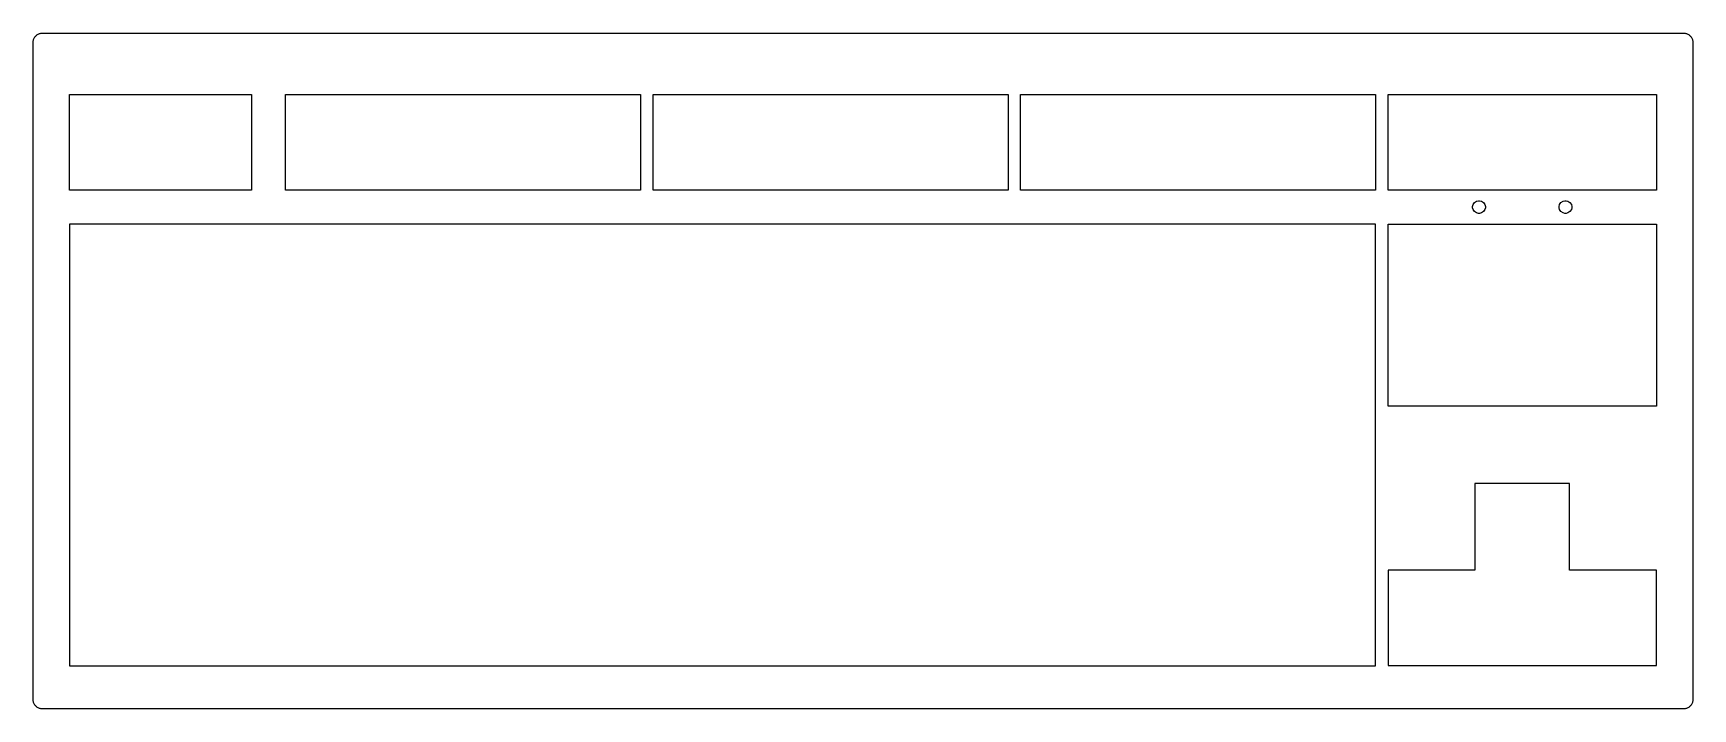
# Model space of a CAD drawing. Extents: x 0 to 366, y 0 to 149.
import ezdxf

# ---------------------------------------------------------------- set-up
doc = ezdxf.new("R2010")
doc.units = 0
doc.layers.get('0').update_dxf_attribs({"linetype": 'CONTINUOUS'})

msp = doc.modelspace()

# ---------------------------------------------------------------- linework, layer by layer
at = {"color": 0}
for p, q in [((0.100597, 146.925), (0.107487, 147.082)), ((0.100597, 2.10013), (0.100597, 146.925)), ((0.107487, 147.082), (0.125402, 147.239)), ((0.125402, 147.239), (0.155718, 147.392)), ((0.155718, 147.392), (0.198438, 147.545)), ((0.198438, 147.545), (0.253559, 147.691)), ((0.253559, 147.691), (0.318327, 147.833)), ((0.318327, 147.833), (0.395496, 147.971)), ((0.395496, 147.971), (0.482314, 148.102)), ((0.482314, 148.102), (0.580154, 148.225)), ((0.580154, 148.225), (0.686262, 148.34)), ((0.686262, 148.34), (0.802019, 148.446)), ((0.802019, 148.446), (0.924662, 148.544)), ((0.924662, 148.544), (1.05558, 148.631)), ((1.05558, 148.631), (1.19338, 148.708)), ((1.19338, 148.708), (1.33532, 148.773)), ((1.33532, 148.773), (1.48139, 148.828)), ((1.48139, 148.828), (1.63435, 148.871)), ((1.63435, 148.871), (1.78732, 148.901)), ((1.78732, 148.901), (1.94441, 148.919)), ((1.94441, 148.919), (2.10151, 148.926)), ((2.10151, 148.926), (363.763, 148.926)), ((363.763, 148.926), (363.922, 148.919)), ((363.922, 148.919), (364.077, 148.901)), ((364.077, 148.901), (364.229, 148.871)), ((364.229, 148.871), (364.381, 148.828)), ((364.381, 148.828), (364.529, 148.773)), ((364.529, 148.773), (364.67, 148.708)), ((364.67, 148.708), (364.811, 148.631)), ((364.811, 148.631), (364.942, 148.544)), ((364.942, 148.544), (365.061, 148.446)), ((365.061, 148.446), (365.178, 148.34)), ((365.178, 148.34), (365.284, 148.225)), ((365.284, 148.225), (365.383, 148.102)), ((365.383, 148.102), (365.471, 147.971)), ((365.471, 147.971), (365.548, 147.833)), ((365.548, 147.833), (365.612, 147.691)), ((365.612, 147.691), (365.668, 147.545)), ((365.668, 147.545), (365.711, 147.392)), ((365.711, 147.392), (365.739, 147.239)), ((365.739, 147.239), (365.756, 147.082)), ((365.756, 147.082), (365.764, 146.925)), ((365.764, 146.925), (365.764, 2.10013)), ((8.10426, 135.414), (48.1969, 135.414)), ((8.10426, 114.384), (8.10426, 135.414)), ((48.1969, 135.414), (48.1969, 114.384)), ((55.728, 135.425), (133.925, 135.425)), ((55.728, 114.373), (55.728, 135.425)), ((133.925, 135.425), (133.925, 114.373)), ((136.689, 135.425), (214.886, 135.425)), ((136.689, 114.373), (136.689, 135.425)), ((214.886, 135.425), (214.886, 114.373)), ((217.653, 135.425), (295.85, 135.425)), ((217.653, 114.373), (217.653, 135.425)), ((295.85, 135.425), (295.85, 114.373)), ((298.615, 135.425), (357.759, 135.425)), ((298.615, 114.373), (298.615, 135.425)), ((357.759, 135.425), (357.759, 114.373)), ((48.1969, 114.384), (8.10426, 114.384)), ((133.925, 114.373), (55.728, 114.373)), ((214.886, 114.373), (136.689, 114.373)), ((295.85, 114.373), (217.653, 114.373)), ((357.759, 114.373), (298.615, 114.373)), ((317.252, 110.749), (317.361, 111.158)), ((317.252, 110.612), (317.252, 110.749)), ((317.252, 110.477), (317.252, 110.612)), ((317.361, 110.068), (317.252, 110.477)), ((317.361, 111.158), (317.661, 111.603)), ((317.661, 109.623), (317.361, 110.068)), ((317.661, 111.603), (318.106, 111.904)), ((318.106, 111.904), (318.516, 112.013)), ((318.516, 112.013), (318.652, 112.013)), ((318.652, 112.013), (318.787, 112.013)), ((318.787, 112.013), (319.197, 111.904)), ((319.197, 111.904), (319.641, 111.603)), ((319.641, 111.603), (319.942, 111.158)), ((319.942, 110.068), (319.641, 109.623)), ((319.942, 111.158), (320.052, 110.749)), ((320.052, 110.477), (319.942, 110.068)), ((320.052, 110.749), (320.052, 110.612)), ((320.052, 110.612), (320.052, 110.477)), ((336.313, 110.748), (336.422, 111.157)), ((336.313, 110.611), (336.313, 110.748)), ((336.313, 110.476), (336.313, 110.611)), ((336.422, 110.067), (336.313, 110.476)), ((336.422, 111.157), (336.722, 111.602)), ((336.722, 109.621), (336.422, 110.067)), ((336.722, 111.602), (337.167, 111.902)), ((337.167, 111.902), (337.577, 112.011)), ((337.577, 112.011), (337.713, 112.011)), ((337.713, 112.011), (337.848, 112.011)), ((337.848, 112.011), (338.257, 111.902)), ((338.257, 111.902), (338.703, 111.602)), ((338.703, 111.602), (339.003, 111.157)), ((339.003, 110.067), (338.703, 109.621)), ((339.003, 111.157), (339.113, 110.748)), ((339.113, 110.476), (339.003, 110.067)), ((339.113, 110.748), (339.113, 110.611)), ((339.113, 110.611), (339.113, 110.476)), ((295.851, 106.848), (8.1001, 106.848)), ((8.1001, 106.848), (8.1001, 67.9496)), ((295.851, 9.60078), (295.851, 106.848)), ((298.615, 106.845), (357.763, 106.845)), ((298.615, 66.7537), (298.615, 106.845)), ((318.106, 109.323), (317.661, 109.623)), ((318.516, 109.212), (318.106, 109.323)), ((318.652, 109.212), (318.516, 109.212)), ((318.787, 109.212), (318.652, 109.212)), ((319.197, 109.323), (318.787, 109.212)), ((319.641, 109.623), (319.197, 109.323)), ((337.167, 109.321), (336.722, 109.621)), ((337.577, 109.211), (337.167, 109.321)), ((337.713, 109.211), (337.577, 109.211)), ((337.848, 109.211), (337.713, 109.211)), ((338.257, 109.321), (337.848, 109.211)), ((338.703, 109.621), (338.257, 109.321)), ((357.763, 106.845), (357.763, 66.7537)), ((8.1001, 67.9496), (8.1001, 9.60078)), ((357.763, 66.7537), (298.615, 66.7537)), ((338.61, 49.6947), (317.766, 49.6947)), ((317.766, 49.6947), (317.766, 30.6503)), ((338.61, 30.6503), (338.61, 49.6947)), ((317.766, 30.6503), (298.615, 30.6503)), ((298.615, 30.6503), (298.615, 9.60356)), ((357.763, 30.6503), (338.61, 30.6503)), ((357.763, 9.60356), (357.763, 30.6503)), ((8.1001, 9.60078), (295.851, 9.60078)), ((298.615, 9.60356), (357.763, 9.60356)), ((0.107487, 1.94303), (0.100597, 2.10013)), ((0.125402, 1.78732), (0.107487, 1.94303)), ((0.155718, 1.63298), (0.125402, 1.78732)), ((0.198438, 1.48139), (0.155718, 1.63298)), ((0.253559, 1.33394), (0.198438, 1.48139)), ((0.318327, 1.192), (0.253559, 1.33394)), ((0.395496, 1.05558), (0.318327, 1.192)), ((0.482314, 0.924662), (0.395496, 1.05558)), ((0.580154, 0.802019), (0.482314, 0.924662)), ((0.686262, 0.684886), (0.580154, 0.802019)), ((0.802019, 0.580154), (0.686262, 0.684886)), ((0.924662, 0.480935), (0.802019, 0.580154)), ((1.05558, 0.39412), (0.924662, 0.480935)), ((1.19338, 0.316949), (1.05558, 0.39412)), ((1.33532, 0.252181), (1.19338, 0.316949)), ((1.48139, 0.19706), (1.33532, 0.252181)), ((1.63435, 0.155718), (1.48139, 0.19706)), ((1.78732, 0.124024), (1.63435, 0.155718)), ((1.94441, 0.106109), (1.78732, 0.124024)), ((2.10151, 0.099219), (1.94441, 0.106109)), ((363.763, 0.099219), (2.10151, 0.099219)), ((363.922, 0.106109), (363.763, 0.099219)), ((364.077, 0.124024), (363.922, 0.106109)), ((364.229, 0.155718), (364.077, 0.124024)), ((364.381, 0.19706), (364.229, 0.155718)), ((364.529, 0.252181), (364.381, 0.19706)), ((364.67, 0.316949), (364.529, 0.252181)), ((364.811, 0.39412), (364.67, 0.316949)), ((364.942, 0.480935), (364.811, 0.39412)), ((365.061, 0.580154), (364.942, 0.480935)), ((365.178, 0.684886), (365.061, 0.580154)), ((365.284, 0.802019), (365.178, 0.684886)), ((365.383, 0.924662), (365.284, 0.802019)), ((365.471, 1.05558), (365.383, 0.924662)), ((365.548, 1.192), (365.471, 1.05558)), ((365.612, 1.33394), (365.548, 1.192)), ((365.668, 1.48139), (365.612, 1.33394)), ((365.711, 1.63298), (365.668, 1.48139)), ((365.739, 1.78732), (365.711, 1.63298)), ((365.756, 1.94303), (365.739, 1.78732)), ((365.764, 2.10013), (365.756, 1.94303))]:
    msp.add_line(p, q, dxfattribs=at)

doc.saveas('drawing.dxf')
